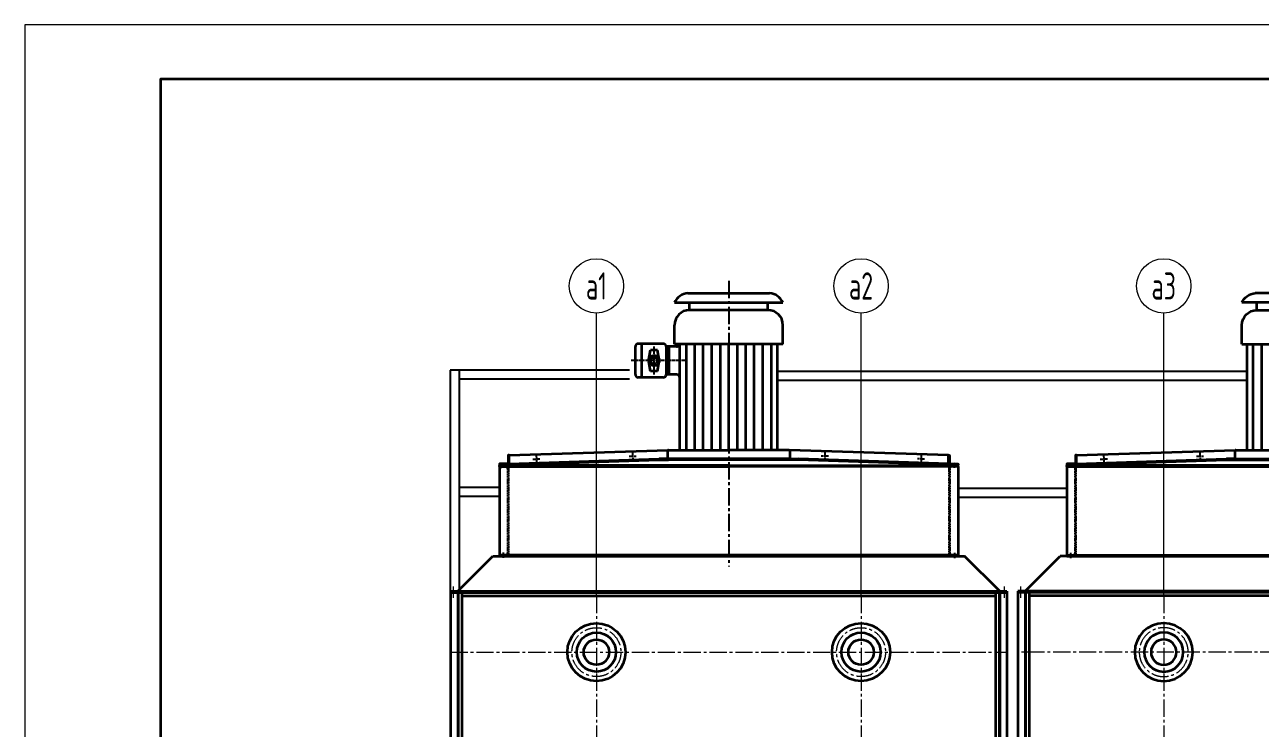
# Model space of a CAD drawing. Header units: millimetres. Extents: x 612290 to 637520, y -99766 to -71780.
# Drawn here: x 612290 to 619106, y -85828 to -81946 of the extents above; entities that cross this region are included whole.
import ezdxf
from ezdxf.enums import TextEntityAlignment as Align

# ---------------------------------------------------------------- set-up
doc = ezdxf.new("R2010")
doc.units = ezdxf.units.MM
doc.linetypes.add('CENTER2', pattern=[28.575000000000003, 19.05, -3.175, 3.175, -3.175])
doc.linetypes.add('DASHED2', pattern=[9.524999999999999, 6.35, -3.175])
for name, color, linetype, lineweight in [('1粗实线', 7, 'Continuous', 35), ('2细实线', 3, 'Continuous', 13), ('3中心线', 1, 'CENTER2', 13), ('7文本', 2, 'Continuous', 13), ('8标注', 3, 'Continuous', 13), ('9图表', 4, 'Continuous', 13)]:
    doc.layers.add(name, color=color, linetype=linetype, lineweight=lineweight)
doc.layers.add('CEN', color=1, linetype='CENTER2')
doc.layers.add('dash', color=3, linetype='DASHED2')
doc.styles.add('lanpec', font='bpec_e.shx', dxfattribs={"width": 0.75, "bigfont": 'hztxt.shx'})

# ---------------------------------------------------------------- blocks, each defined once
blk = doc.blocks.new('A1-零部件图-LANPEC-AUTOPRINT')
at = {"layer": '1粗实线'}
blk.add_lwpolyline([(-816, 10), (-10, 10), (-10, 584), (-816, 584)], close=True, dxfattribs=at)
at = {"layer": '9图表'}
blk.add_lwpolyline([(-841, 0), (0, 0), (0, 594), (-841, 594)], close=True, dxfattribs=at)
blk = doc.blocks.new('管口号')
at = {"layer": '2细实线'}
blk.add_circle((3e-16, 5), 5, dxfattribs=at)
at = {"layer": '7文本', "style": 'lanpec', "width": 0.75}
blk.add_attdef('N', text='', height=5, dxfattribs=at).set_placement((0, 5), align=Align.MIDDLE_CENTER)
blk = doc.blocks.new('_FENGJI')
for p, q in [((-225.5369708290091, 1450.000004930946), (225.5353549030842, 1449.999989698001)), ((-298.770949964528, 1398.576022201858), (298.7700376288267, 1398.576006968913)), ((-216.6812181869755, 1357.049843296351), (-216.6812188607873, 1398.576022201858)), ((216.6796036086744, 1357.049828063289), (216.6796029348625, 1398.576006968913)), ((216.6796036086744, 1357.049169866077), (-216.6812181869755, 1357.049185099139)), ((-298.7709457037272, 1169.082440951024), (-298.7719706314383, 1274.959090851888)), ((298.7700418898603, 1169.082425717963), (298.7703560531372, 1274.959075618943)), ((-363.362436850206, 1171.824642801716), (-499.002591456403, 1171.824642801716)), ((-479.624718383071, 985.8040154935443), (-479.624718383071, 1171.824642801716)), ((298.7700418898603, 1169.082425717963), (-298.7709457037272, 1169.082440951024)), ((-269.7054920472438, 583.6557377049467), (-269.7054920472438, 1169.082440210041)), ((-233.7966928243404, 583.6557377050631), (-233.7966928243404, 1169.082440951141)), ((-187.3943371468922, 583.6557377050631), (-187.3943371468922, 1169.082440951141)), ((-140.991981469444, 583.6557377050631), (-140.991981469444, 1169.082440951141)), ((-92.98960706905928, 583.6557377050631), (-92.98960706882644, 1169.082440951141)), ((-44.98723266844172, 583.6557377050631), (-44.98723266844172, 1169.082440951141)), ((1.415123009006493, 583.6557377050631), (1.415123009006493, 1169.082440951141)), ((47.81747868645471, 583.6557377050631), (47.81747868645471, 1169.082440951141)), ((94.21983436390292, 583.6557377050631), (94.21983436390292, 1169.082440951141)), ((140.6221900413511, 583.6557377050631), (140.6221900413511, 1169.082440951141)), ((188.6245644417359, 583.6557377050631), (188.6245644419687, 1169.082440951141)), ((236.6269388421206, 583.6557377050631), (236.6269388423534, 1169.082440951141)), ((269.7053532017162, 583.6557377049467), (269.7049140840536, 1169.082426458947)), ((-515.1516481946455, 1001.951692287286), (-515.1499958924251, 1155.676421293407)), ((-440.4395189286442, 1083.802166404785), (-431.181960359565, 1136.946577501483)), ((-392.4278665151214, 1136.946577501483), (-431.181960359565, 1136.946577501483)), ((-383.1708526614821, 1083.802166404785), (-392.4278665151214, 1136.946577501483)), ((-287.4844540640479, 1156.325013446971), (-343.984000904602, 1156.325013446971)), ((-343.984000904602, 1005.180218107707), (-343.984000904602, 1152.447042085871)), ((-327.8371593408519, 1001.305042950495), (-327.8371593408519, 1152.447042085871)), ((-431.181960359565, 1020.683460738685), (-440.4395189286442, 1073.827308963169)), ((-392.4278665151214, 1020.683460738685), (-383.1708526614821, 1073.827308963169)), ((-363.362436850206, 985.8045602085767), (-499.0036990434164, 985.8045602085767)), ((-392.4278665151214, 1020.68429596856), (-431.181960359565, 1020.68429596856)), ((-287.4844540640479, 1001.305042950495), (-343.984000904602, 1001.305042950495)), ((-1211.885245901649, 557.0983606557129), (-335.5081967212027, 583.6557377049467)), ((-337.2786885245005, 581.8852459016489), (-337.2786885245005, 542.4918032786809)), ((-331.96721311484, 583.6557377049467), (-335.5081967212027, 583.6557377049467)), ((-331.96721311484, 583.6557377049467), (-1.164153e-10, 583.6557377049467)), ((331.96721311484, 583.6557377049467), (-1.164153e-10, 583.6557377049467)), ((331.96721311484, 583.6557377049467), (335.5081967214355, 583.6557377049467)), ((1211.885245901649, 557.0983606557129), (335.5081967214355, 583.6557377049467)), ((337.2786885245005, 581.8852459016489), (337.2786885245005, 542.4918032786809)), ((-1.164153e-10, 500), (-1265.000000000117, 500)), ((-1265.000000000117, 494.6885245902231), (-1265.000000000117, 500)), ((-1265.000000000117, 494.6885245902231), (-1265.000000000117, 5.311475409893319)), ((-1265.000000000117, 494.6885245902231), (-1.164153e-10, 494.6885245908052)), ((-1212.055718110525, 509.2908694325015), (-385.2524394219508, 535.8482464817353)), ((-1211.885245901649, 503.9836065573618), (-385.0819672130747, 530.5409836065955)), ((-385.0819672130747, 534.0819672130747), (-385.0819672130747, 530.5409836065955)), ((-385.0819672130747, 530.5409836065955), (-331.96721311484, 530.5409836065955)), ((-343.9180327869253, 535.8524590163724), (-383.3114754097769, 535.8524590163724)), ((343.9180327869253, 535.8524590163724), (-343.9180327869253, 535.8524590163724)), ((-1.164153e-10, 530.5409836065955), (-331.96721311484, 530.5409836065955)), ((331.96721311484, 530.5409836065955), (-1.164153e-10, 530.5409836065955)), ((-1.164153e-10, 500), (1264.999999999884, 500)), ((1265.000000000117, 494.6885245902231), (-1.164153e-10, 494.6885245908052)), ((385.0819672130747, 530.5409836065955), (331.96721311484, 530.5409836065955)), ((343.9180327869253, 535.8524590163724), (383.3114754097769, 535.8524590163724)), ((385.0819672130747, 534.0819672130747), (385.0819672130747, 530.5409836065955)), ((1211.885245901649, 503.9836065573618), (385.0819672130747, 530.5409836065955)), ((1212.055718110525, 509.2908694325015), (385.2524394219508, 535.8482464817353)), ((1265.000000000117, 494.6885245902231), (1264.999999999884, 500)), ((1265.000000000117, 494.6885245902231), (1264.999999999884, 5.311475409893319)), ((-1265.000000000117, 5.311475409893319), (-1265.000000000117, 0)), ((1264.999999999884, 5.311475409893319), (-1265.000000000117, 5.311475409893319)), ((-1265.000000000117, 0), (-1143.278688524501, 0)), ((-1265, 0), (1265, -5.82077e-11)), ((1143.278688524501, 0), (-1143.278688524501, 0)), ((1264.999999999767, 0), (1143.278688524501, 0)), ((1264.999999999884, 5.311475409893319), (1264.999999999884, 0))]:
    blk.add_line(p, q)
for points in [[(-1211.885245901649, 503.9836065573618), (-1211.885245901649, 557.0983606557129), (-1215.426229508245, 557.0983606557129, 0.4142135623738943), (-1217.196721311542, 555.3278688524151), (-1217.196721311542, 515.9344262295635, -0.4142135623730949), (-1223.836065573734, 509.2950819672551), (-1263.229508196819, 509.2950819672551, 0.4142135623738943), (-1265.000000000117, 507.5245901639573), (-1265.000000000117, 503.9836065573618)], [(1211.885245901649, 503.9836065573618), (1211.885245901649, 557.0983606557129), (1215.426229508245, 557.0983606557129, -0.4142135623738943), (1217.196721311542, 555.3278688524151), (1217.196721311542, 515.9344262295635, 0.4142135623730949), (1223.836065573734, 509.2950819672551), (1263.229508196819, 509.2950819672551, -0.4142135623738943), (1264.999999999884, 507.5245901639573), (1264.999999999884, 503.9836065573618)]]:
    blk.add_lwpolyline(points, format="xyb", close=True)
for radius in [29.06582912285732, 19.3772194152382]:
    blk.add_circle((-411.8051948734792, 1078.815155298798), radius)
for centre, radius, start, end in [((-220.8656496185577, 1365.488458774693), 84.64054983025959, 93.16376784745039, 156.988331879629), ((220.8640336924, 1365.488443541632), 84.64054983034646, 23.01166812037097, 86.8362321525496), ((-216.6812181869755, 1274.959090851888), 82.09075244439718, 90, 180), ((216.6796036086744, 1274.959075618943), 82.09075244439718, 0, 90), ((-499.002591456403, 1155.676421293407), 16.14767679364292, 90, 180), ((-363.362436850206, 1152.447042085871), 19.3772194152382, 0, 90), ((-288.3793051434914, 1176.083906510321), 19.9424585007983, 272.5714124122185, 339.4464044755328), ((-499.0036990434164, 1001.951692287286), 16.14767679364292, 180, 270), ((-363.362436850206, 1005.180780979106), 19.3772194152382, 270, 0), ((-287.4844540640479, 983.5432303471607), 17.76244810444057, 0, 90), ((-335.5081967212027, 581.8852459016489), 1.770491803286859, 90, 180), ((335.5081967212027, 581.8852459016489), 1.770491803257755, 0, 90), ((-383.3114754097769, 534.0819672130747), 1.770491803279583, 90, 180), ((-343.9180327869253, 542.4918032786809), 6.639344262308441, 270, 0), ((343.9180327869253, 542.4918032786809), 6.639344262308441, 180, 270), ((383.3114754097769, 534.0819672131911), 1.770491803250479, 0, 90)]:
    blk.add_arc(centre, radius, start, end)
at = {"layer": 'CEN', "ltscale": 5}
blk.add_line((-1.164153e-10, 1518.243577015412), (-1.164153e-10, -58.22453745617531), dxfattribs=at)
at = {"layer": 'CEN'}
for p, q in [((-411.8051948734792, 1001.305042950495), (-411.8051948734792, 1156.325013446971)), ((-240.0714055789867, 1078.733646847832), (-537.757230015588, 1078.733374490112)), ((-1061.690201580408, 555.4233596889535), (-1060.505716148415, 515.6049077518983)), ((-550.0944923396455, 550.715030096937), (-510.2760404025903, 551.8995155289304)), ((-530.7775090871146, 571.2164987814613), (-529.5930236551212, 531.398046844406)), ((550.0944923396455, 550.715030096937), (510.2760404025903, 551.8995155289304)), ((530.7775090871146, 571.2164987814613), (529.5930236551212, 531.398046844406)), ((1061.690201580408, 555.4233596889535), (1060.505716148415, 515.6049077518983)), ((-1254.836065573734, 485.65264886769), (-1254.836065573734, 515.089724733727)), ((-1081.007184832939, 534.9218910044292), (-1041.188732895884, 536.1063764364226)), ((1081.007184832939, 534.9218910044292), (1041.188732895884, 536.1063764364226)), ((1245.000000000117, 487.2643288334366), (1245.000000000117, 516.7014046994736)), ((-1245.000000000117, 20.3096103098942), (-1245.000000000117, -9.139838059083559)), ((1244.999999999884, 18.39675457542762), (1244.999999999884, -11.05269379355013))]:
    blk.add_line(p, q, dxfattribs=at)
at = {"layer": 'dash'}
for p, q in [((-1220.311475409777, 481.4098360656062), (-1220.311475409777, 18.59016393439379)), ((-1215.000000000117, 486.7213114753831), (-1215.000000000117, 13.27868852461688)), ((1214.999999999884, 486.7213114753831), (1214.999999999884, 13.27868852461688)), ((1220.311475409777, 481.4098360656062), (1220.311475409777, 18.59016393439379))]:
    blk.add_line(p, q, dxfattribs=at)
for centre, start, end in [((-1233.590163934394, 481.4098360656062), 0, 90), ((-1228.278688524501, 486.7213114753831), 0, 90), ((1228.278688524501, 486.7213114753831), 90, 180), ((1233.590163934394, 481.4098360656062), 90, 180), ((-1233.590163934394, 18.59016393439379), 270, 0), ((-1228.278688524501, 13.27868852461688), 270, 0), ((1228.278688524501, 13.27868852461688), 180, 270), ((1233.590163934394, 18.59016393439379), 180, 270)]:
    blk.add_arc(centre, 13.27868852459016, start, end, dxfattribs=at)
blk = doc.blocks.new('_9-3mukai')
at = {"layer": '1粗实线'}
for p, q in [((255057.1993423294, -35230.16515995645), (255251.1993423294, -35036.16515995645)), ((255251.1993423295, -35036.16515995644), (257853.1993423295, -35036.16515995645)), ((258047.1993423295, -35230.16515995645), (257853.1993423295, -35036.16515995645)), ((255017.1993423294, -35230.16515995647), (258087.1993423294, -35230.16515995645)), ((255017.1993423294, -35230.16515995645), (255017.1993423294, -35236.16515995645)), ((255017.1993423294, -35236.16515995645), (258087.1993423294, -35236.16515995645)), ((255017.1993423294, -35236.16515995645), (255017.1993423294, -38886.16515995645)), ((255057.1993423294, -35236.16515995645), (255057.1993423294, -38886.16515995645)), ((255060.1993423294, -35236.16515995645), (255060.1993423294, -38886.16515995645)), ((255080.1993423294, -35236.16515995645), (255080.1993423294, -38886.16515995645)), ((258024.1993423295, -35236.16515995645), (258024.1993423294, -38886.16515995645)), ((258044.1993423295, -35236.16515995645), (258044.1993423294, -38886.16515995645)), ((258047.1993423295, -35236.16515995645), (258047.1993423294, -38886.16515995645)), ((258087.1993423294, -35230.16515995645), (258087.1993423294, -35236.16515995645)), ((258087.1993423294, -35236.16515995645), (258087.1993423294, -38886.16515995645)), ((255080.1993423294, -35256.16515995645), (258024.1993423295, -35256.16515995645)), ((255080.1993423294, -36060.16515995644), (258024.1993423294, -36060.16515995645)), ((255060.1993423294, -36080.16515995645), (258044.1993423294, -36080.16515995645)), ((255060.1993423294, -36083.16515995645), (258044.1993423294, -36083.16515995645)), ((255080.1993423294, -36103.16515995667), (258024.1993423294, -36103.16515995639)), ((255060.1993423294, -37483.16515995645), (258044.1993423294, -37483.16515995645)), ((255060.1993423294, -37486.16515995645), (258044.1993423294, -37486.16515995645)), ((255080.1993423294, -37463.16515995644), (258024.1993423294, -37463.16515995645)), ((255080.1993423294, -37506.16515995667), (258024.1993423294, -37506.16515995639)), ((258087.1993423294, -38886.16515995644), (255017.1993423295, -38886.16515995644)), ((255080.1993423294, -38866.16515995645), (258024.1993423294, -38866.16515995645))]:
    blk.add_line(p, q, dxfattribs=at)
for centre, radius in [((255822.1993423294, -35566.16515995645), 159.9999999999997), ((257282.1993423294, -35566.16515995645), 159.9999999999997), ((255822.1993423294, -35566.16515995645), 107.9500000000004), ((255822.1993423294, -35566.16515995645), 70.0706174201623), ((257282.1993423294, -35566.16515995645), 107.9500000000004), ((257282.1993423294, -35566.16515995645), 70.0706174201623), ((255822.1993423294, -38581.16515995645), 159.9999999999997), ((257282.1993423294, -38581.16515995645), 159.9999999999997), ((255822.1993423294, -38581.16515995645), 107.9500000000004), ((255822.1993423294, -38581.16515995645), 70.0706174201623), ((257282.1993423294, -38581.16515995645), 107.9500000000004), ((257282.1993423294, -38581.16515995645), 70.0706174201623)]:
    blk.add_circle(centre, radius, dxfattribs=at)
at = {"layer": '3中心线', "ltscale": 5}
for p, q in [((255032.1993423294, -35203.9274117668), (255032.1993423294, -35266.0023970239)), ((258072.1993423293, -35203.92741176396), (258072.1993423294, -35266.00239702108)), ((255822.1993423294, -35256.16515995645), (255822.1993423294, -38891.16515995645)), ((257282.1993423294, -35256.16515995645), (257282.1993423294, -38891.16515995645))]:
    blk.add_line(p, q, dxfattribs=at)
for centre in [(255822.1993423294, -35566.16515995645), (257282.1993423294, -35566.16515995645), (255822.1993423294, -38581.16515995645), (257282.1993423294, -38581.16515995645)]:
    blk.add_circle(centre, 134.9500000000004, dxfattribs=at)
at = {"layer": '1粗实线'}
blk.add_blockref('_FENGJI', (256552.1993423295, -35036.16515995642), dxfattribs=at)

msp = doc.modelspace()

# ---------------------------------------------------------------- linework, layer by layer
for p, q in [((615627.1235046122, -83851.6702213485), (614636.2139848233, -83851.6702213485)), ((614636.2139848233, -83851.6702213485), (614636.2139848231, -85071.56214179852)), ((614686.2139848233, -83851.6702213485), (614686.2139848231, -85071.56214179852)), ((615627.1235046121, -83901.67022134844), (614686.2139848233, -83901.67022134838)), ((616443.4189670857, -83857.67022138083), (619034.008988155, -83857.67022138103)), ((616443.4189670858, -83907.67022138071), (619034.008988155, -83907.67022138071)), ((614686.2139848231, -84496.60955509063), (614908.7139848236, -84496.60955509063)), ((617438.7139848238, -84502.60955512297), (618038.7139848236, -84502.60955512297)), ((614686.2139848231, -84546.60955509063), (614908.7139848236, -84546.60955509063)), ((617438.7139848238, -84552.60955512295), (618038.7139848237, -84552.60955512297))]:
    msp.add_line(p, q)
at = {"layer": '2细实线'}
for p, q in [((615443.7139848237, -85097.56214179857), (615443.7139848237, -83537.00344186461)), ((616903.7139848237, -85097.56214179857), (616903.7139848237, -83537.00344186461)), ((618573.7139848237, -85097.56214179857), (618573.7139848237, -83537.00344186461)), ((616443.4189670857, -83799.37379160189), (616443.4189670857, -83986.35008437716)), ((619034.008988155, -83818.58056659532), (619034.008988155, -84054.19029006758)), ((617438.7139848238, -84496.55381083395), (617438.7139848238, -84579.52530196315)), ((618038.7139848236, -84486.70958469115), (618038.7139848237, -84602.0261915279))]:
    msp.add_line(p, q, dxfattribs=at)
at = {"layer": '3中心线', "ltscale": 5}
for p, q in [((614638.7139848237, -85407.56214179857), (617708.7139848237, -85407.56214179857)), ((623773.7139848237, -85407.56214179857), (617768.7139848237, -85407.56214179857))]:
    msp.add_line(p, q, dxfattribs=at)

# ---------------------------------------------------------------- block references
at = {"xscale": 30, "yscale": 30, "zscale": 30}
msp.add_blockref('A1-零部件图-LANPEC-AUTOPRINT', (637519.6756090282, -99765.58059234337), dxfattribs=at)
at = {"layer": '2细实线'}
msp.add_blockref('_9-3mukai', (359621.5146424943, -49841.39698184212), dxfattribs=at)
at = {"layer": '2细实线', "xscale": -1}
msp.add_blockref('_9-3mukai', (875855.9133271531, -49841.39698184212), dxfattribs=at)
at = {"layer": '8标注', "xscale": 30, "yscale": 30, "zscale": 30}
for p, values in [((615443.7139848237, -83537.00344186461), {'N': 'a1'}), ((616903.7139848237, -83537.00344186461), {'N': 'a2'}), ((618573.7139848237, -83537.00344186461), {'N': 'a3'})]:
    msp.add_blockref('管口号', p, dxfattribs=at).add_auto_attribs(values)

doc.saveas('drawing.dxf')
